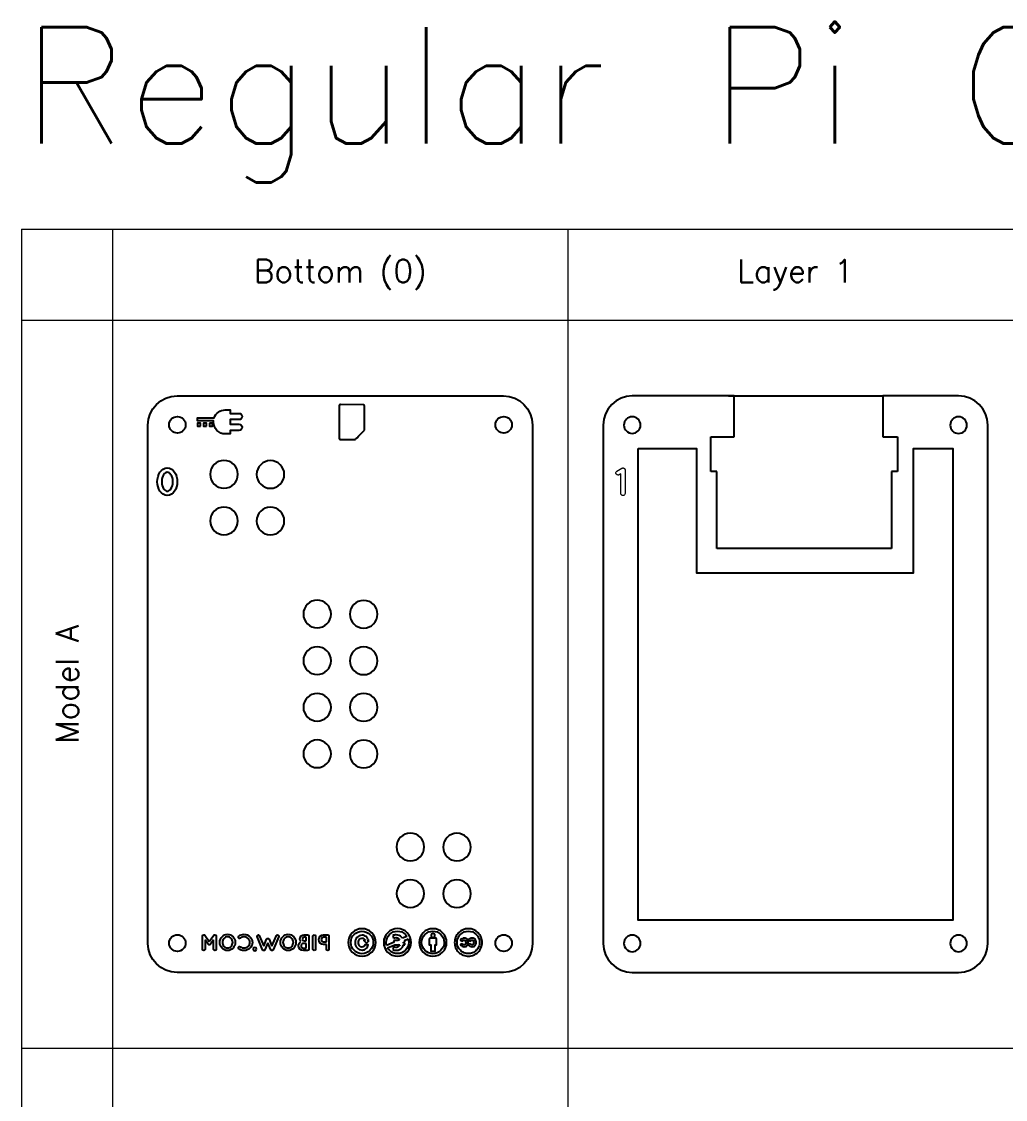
# Model space of a CAD drawing. Header units: millimetres. Extents: x -1309 to 1857, y -1546 to 39.
# Drawn here: x 0 to 168.8, y -149.4 to 35.7 of the extents above; entities that cross this region are included whole.
import ezdxf

# ---------------------------------------------------------------- set-up
doc = ezdxf.new("R2010")
doc.units = ezdxf.units.MM
doc.header["$LTSCALE"] = 0.5
doc.layers.get('0').update_dxf_attribs({"lineweight": 18})
doc.layers.add('Cutting', color=102, linetype='Continuous')
doc.layers.add('Etching', color=10, linetype='Continuous')
doc.styles.add('Annotative', font='romans.shx')
doc.styles.add('Symbol-Abbreviation', font='txt.shx', dxfattribs={"height": 100})

# ---------------------------------------------------------------- blocks, each defined once
blk = doc.blocks.new('block 23')
at = {"layer": 'Etching', "color": 1, "lineweight": 9, "true_color": 0xff0000}
blk.add_open_spline([(-156.06, 257.71), (-156.07, 257.73), (-156.07, 257.74), (-156.07, 257.76), (-156.07, 257.77), (-156.08, 257.78), (-156.08, 257.8), (-156.09, 257.8), (-156.09, 257.82), (-156.09, 257.83), (-156.09, 257.84), (-156.1, 257.85), (-156.11, 257.86), (-156.11, 257.87), (-156.11, 257.88), (-156.11, 257.88), (-156.11, 257.88), (-156.12, 257.9), (-156.12, 257.9), (-156.13, 257.9), (-156.14, 257.92), (-156.15, 257.92), (-156.15, 257.94), (-156.16, 257.94), (-156.17, 257.95), (-156.17, 257.96), (-156.18, 257.97), (-156.19, 257.98), (-156.2, 257.99), (-156.21, 257.99), (-156.22, 258), (-156.23, 258.01), (-156.24, 258.01), (-156.25, 258.02), (-156.26, 258.02), (-156.27, 258.03), (-156.29, 258.04), (-156.3, 258.05), (-156.31, 258.05), (-156.32, 258.05), (-156.33, 258.05), (-156.34, 258.06), (-156.36, 258.06), (-156.36, 258.06), (-156.38, 258.06), (-156.38, 258.07), (-156.4, 258.07), (-156.41, 258.07), (-156.43, 258.07), (-156.43, 258.07), (-156.44, 258.07), (-156.44, 258.07), (-156.45, 258.07), (-156.45, 258.07), (-156.46, 258.07), (-156.47, 258.07), (-156.49, 258.07), (-156.51, 258.06), (-156.51, 258.06), (-156.53, 258.06), (-156.53, 258.05), (-156.55, 258.05), (-156.56, 258.05), (-156.57, 258.05), (-156.59, 258.04), (-156.59, 258.03), (-156.61, 258.03), (-156.61, 258.02), (-156.63, 258.02), (-156.63, 258.01), (-156.63, 258.01), (-157.47, 257.52), (-157.47, 257.52), (-157.64, 257.42), (-157.7, 257.18), (-157.59, 257.01), (-157.52, 256.89), (-157.4, 256.82), (-157.27, 256.82), (-157.21, 256.82), (-157.14, 256.83), (-157.08, 256.87), (-157.08, 256.87), (-156.81, 257.03), (-156.81, 257.03), (-156.81, 257.03), (-156.81, 253.7), (-156.81, 253.7), (-156.81, 253.49), (-156.65, 253.33), (-156.44, 253.33), (-156.23, 253.33), (-156.06, 253.49), (-156.06, 253.7), (-156.06, 253.7), (-156.06, 257.69), (-156.06, 257.69), (-156.06, 257.7), (-156.06, 257.71), (-156.06, 257.71)], degree=3, knots=[0, 0, 0, 0, 1, 1, 1, 2, 2, 2, 3, 3, 3, 4, 4, 4, 5, 5, 5, 6, 6, 6, 7, 7, 7, 8, 8, 8, 9, 9, 9, 10, 10, 10, 11, 11, 11, 12, 12, 12, 13, 13, 13, 14, 14, 14, 15, 15, 15, 16, 16, 16, 17, 17, 17, 18, 18, 18, 19, 19, 19, 20, 20, 20, 21, 21, 21, 22, 22, 22, 23, 23, 23, 24, 24, 24, 25, 25, 25, 26, 26, 26, 27, 27, 27, 28, 28, 28, 29, 29, 29, 30, 30, 30, 31, 31, 31, 32, 32, 32, 33, 33, 33, 33], dxfattribs=at)

msp = doc.modelspace()

# ---------------------------------------------------------------- linework, layer by layer
for p, q in [((0, 0), (718.75, 0)), ((0, 0), (0, -515.62)), ((15.62, 0), (15.62, -515.62)), ((93.75, 0), (93.75, -515.62)), ((0, -15.62), (718.75, -15.62)), ((0, -140.62), (718.75, -140.62))]:
    msp.add_line(p, q)
at = {"layer": 'Cutting'}
for points in [[(121.3, -28.62), (147.81, -28.62)], [(105.81, -37.63), (115.81, -37.63), (115.81, -59), (153.06, -59), (153.06, -37.63), (159.81, -37.63), (159.81, -118.62), (105.81, -118.62), (105.81, -37.63)]]:
    msp.add_lwpolyline(points, dxfattribs=at)
for points, knots in [([(21.69, -33.62), (21.69, -30.87), (23.94, -28.62), (26.69, -28.62), (26.69, -28.62), (82.69, -28.62), (82.69, -28.62)], [0, 0, 0, 0, 1, 1, 1, 2, 2, 2, 2]), ([(25.31, -33.58), (25.31, -34.36), (25.95, -35), (26.74, -35), (27.52, -35), (28.16, -34.36), (28.16, -33.58), (28.16, -32.79), (27.52, -32.15), (26.74, -32.15), (25.95, -32.15), (25.31, -32.79), (25.31, -33.58)], [0, 0, 0, 0, 1, 1, 1, 2, 2, 2, 3, 3, 3, 4, 4, 4, 4]), ([(84.16, -33.58), (84.16, -32.79), (83.52, -32.15), (82.74, -32.15), (81.95, -32.15), (81.31, -32.79), (81.31, -33.58), (81.31, -34.36), (81.95, -35), (82.74, -35), (83.52, -35), (84.16, -34.36), (84.16, -33.58)], [0, 0, 0, 0, 1, 1, 1, 2, 2, 2, 3, 3, 3, 4, 4, 4, 4]), ([(104.81, -32.2), (105.6, -32.2), (106.23, -32.85), (106.23, -33.63), (106.23, -34.42), (105.6, -35.05), (104.81, -35.05), (104.02, -35.05), (103.38, -34.42), (103.38, -33.63), (103.38, -32.85), (104.02, -32.2), (104.81, -32.2)], [0, 0, 0, 0, 1, 1, 1, 2, 2, 2, 3, 3, 3, 4, 4, 4, 4]), ([(160.8, -32.2), (161.59, -32.2), (162.23, -32.85), (162.23, -33.63), (162.23, -34.42), (161.59, -35.06), (160.8, -35.06), (160.01, -35.06), (159.38, -34.42), (159.38, -33.63), (159.38, -32.85), (160.01, -32.2), (160.8, -32.2)], [0, 0, 0, 0, 1, 1, 1, 2, 2, 2, 3, 3, 3, 4, 4, 4, 4]), ([(37.11, -42.08), (37.11, -43.39), (36.04, -44.45), (34.73, -44.45), (33.42, -44.45), (32.36, -43.39), (32.36, -42.08), (32.36, -40.77), (33.42, -39.7), (34.73, -39.7), (36.04, -39.7), (37.11, -40.77), (37.11, -42.08)], [0, 0, 0, 0, 1, 1, 1, 2, 2, 2, 3, 3, 3, 4, 4, 4, 4]), ([(45.09, -42.1), (45.09, -43.41), (44.03, -44.48), (42.71, -44.48), (41.4, -44.48), (40.34, -43.41), (40.34, -42.1), (40.34, -40.79), (41.4, -39.73), (42.71, -39.73), (44.03, -39.73), (45.09, -40.79), (45.09, -42.1)], [0, 0, 0, 0, 1, 1, 1, 2, 2, 2, 3, 3, 3, 4, 4, 4, 4]), ([(37.11, -50.08), (37.11, -51.39), (36.04, -52.45), (34.73, -52.45), (33.42, -52.45), (32.36, -51.39), (32.36, -50.08), (32.36, -48.77), (33.42, -47.7), (34.73, -47.7), (36.04, -47.7), (37.11, -48.77), (37.11, -50.08)], [0, 0, 0, 0, 1, 1, 1, 2, 2, 2, 3, 3, 3, 4, 4, 4, 4]), ([(45.09, -50.1), (45.09, -51.41), (44.03, -52.48), (42.71, -52.48), (41.4, -52.48), (40.34, -51.41), (40.34, -50.1), (40.34, -48.79), (41.4, -47.73), (42.71, -47.73), (44.03, -47.73), (45.09, -48.79), (45.09, -50.1)], [0, 0, 0, 0, 1, 1, 1, 2, 2, 2, 3, 3, 3, 4, 4, 4, 4]), ([(53.11, -66.08), (53.11, -67.39), (52.04, -68.45), (50.73, -68.45), (49.42, -68.45), (48.36, -67.39), (48.36, -66.08), (48.36, -64.76), (49.42, -63.7), (50.73, -63.7), (52.04, -63.7), (53.11, -64.76), (53.11, -66.08)], [0, 0, 0, 0, 1, 1, 1, 2, 2, 2, 3, 3, 3, 4, 4, 4, 4]), ([(61.09, -66.1), (61.09, -67.41), (60.03, -68.48), (58.71, -68.48), (57.4, -68.48), (56.34, -67.41), (56.34, -66.1), (56.34, -64.79), (57.4, -63.73), (58.71, -63.73), (60.03, -63.73), (61.09, -64.79), (61.09, -66.1)], [0, 0, 0, 0, 1, 1, 1, 2, 2, 2, 3, 3, 3, 4, 4, 4, 4]), ([(53.11, -74.08), (53.11, -75.39), (52.04, -76.45), (50.73, -76.45), (49.42, -76.45), (48.36, -75.39), (48.36, -74.08), (48.36, -72.76), (49.42, -71.7), (50.73, -71.7), (52.04, -71.7), (53.11, -72.76), (53.11, -74.08)], [0, 0, 0, 0, 1, 1, 1, 2, 2, 2, 3, 3, 3, 4, 4, 4, 4]), ([(61.09, -74.1), (61.09, -75.41), (60.03, -76.48), (58.71, -76.48), (57.4, -76.48), (56.34, -75.41), (56.34, -74.1), (56.34, -72.79), (57.4, -71.72), (58.71, -71.72), (60.03, -71.72), (61.09, -72.79), (61.09, -74.1)], [0, 0, 0, 0, 1, 1, 1, 2, 2, 2, 3, 3, 3, 4, 4, 4, 4]), ([(53.11, -82.07), (53.11, -83.39), (52.04, -84.45), (50.73, -84.45), (49.42, -84.45), (48.36, -83.39), (48.36, -82.07), (48.36, -80.76), (49.42, -79.7), (50.73, -79.7), (52.04, -79.7), (53.11, -80.76), (53.11, -82.07)], [0, 0, 0, 0, 1, 1, 1, 2, 2, 2, 3, 3, 3, 4, 4, 4, 4]), ([(61.09, -82.1), (61.09, -83.41), (60.03, -84.47), (58.71, -84.47), (57.4, -84.47), (56.34, -83.41), (56.34, -82.1), (56.34, -80.79), (57.4, -79.72), (58.71, -79.72), (60.03, -79.72), (61.09, -80.79), (61.09, -82.1)], [0, 0, 0, 0, 1, 1, 1, 2, 2, 2, 3, 3, 3, 4, 4, 4, 4]), ([(53.11, -90.07), (53.11, -91.39), (52.04, -92.45), (50.73, -92.45), (49.42, -92.45), (48.36, -91.39), (48.36, -90.07), (48.36, -88.76), (49.42, -87.7), (50.73, -87.7), (52.04, -87.7), (53.11, -88.76), (53.11, -90.07)], [0, 0, 0, 0, 1, 1, 1, 2, 2, 2, 3, 3, 3, 4, 4, 4, 4]), ([(61.09, -90.1), (61.09, -91.41), (60.03, -92.47), (58.71, -92.47), (57.4, -92.47), (56.34, -91.41), (56.34, -90.1), (56.34, -88.79), (57.4, -87.72), (58.71, -87.72), (60.03, -87.72), (61.09, -88.79), (61.09, -90.1)], [0, 0, 0, 0, 1, 1, 1, 2, 2, 2, 3, 3, 3, 4, 4, 4, 4]), ([(69.11, -106.07), (69.11, -107.38), (68.04, -108.45), (66.73, -108.45), (65.42, -108.45), (64.35, -107.38), (64.35, -106.07), (64.35, -104.76), (65.42, -103.7), (66.73, -103.7), (68.04, -103.7), (69.11, -104.76), (69.11, -106.07)], [0, 0, 0, 0, 1, 1, 1, 2, 2, 2, 3, 3, 3, 4, 4, 4, 4]), ([(77.09, -106.1), (77.09, -107.41), (76.02, -108.47), (74.71, -108.47), (73.4, -108.47), (72.34, -107.41), (72.34, -106.1), (72.34, -104.79), (73.4, -103.72), (74.71, -103.72), (76.02, -103.72), (77.09, -104.79), (77.09, -106.1)], [0, 0, 0, 0, 1, 1, 1, 2, 2, 2, 3, 3, 3, 4, 4, 4, 4]), ([(69.11, -114.08), (69.11, -115.39), (68.04, -116.45), (66.73, -116.45), (65.42, -116.45), (64.36, -115.39), (64.36, -114.08), (64.36, -112.76), (65.42, -111.7), (66.73, -111.7), (68.04, -111.7), (69.11, -112.76), (69.11, -114.08)], [0, 0, 0, 0, 1, 1, 1, 2, 2, 2, 3, 3, 3, 4, 4, 4, 4]), ([(77.09, -114.1), (77.09, -115.41), (76.02, -116.47), (74.71, -116.47), (73.4, -116.47), (72.34, -115.41), (72.34, -114.1), (72.34, -112.78), (73.4, -111.72), (74.71, -111.72), (76.02, -111.72), (77.09, -112.78), (77.09, -114.1)], [0, 0, 0, 0, 1, 1, 1, 2, 2, 2, 3, 3, 3, 4, 4, 4, 4]), ([(25.31, -122.58), (25.31, -123.36), (25.95, -124), (26.74, -124), (27.52, -124), (28.16, -123.36), (28.16, -122.58), (28.16, -121.79), (27.52, -121.15), (26.74, -121.15), (25.95, -121.15), (25.31, -121.79), (25.31, -122.58)], [0, 0, 0, 0, 1, 1, 1, 2, 2, 2, 3, 3, 3, 4, 4, 4, 4]), ([(81.31, -122.58), (81.31, -123.36), (81.95, -124), (82.74, -124), (83.52, -124), (84.16, -123.36), (84.16, -122.58), (84.16, -121.79), (83.52, -121.15), (82.74, -121.15), (81.95, -121.15), (81.31, -121.79), (81.31, -122.58)], [0, 0, 0, 0, 1, 1, 1, 2, 2, 2, 3, 3, 3, 4, 4, 4, 4]), ([(104.81, -121.21), (105.6, -121.21), (106.23, -121.84), (106.23, -122.63), (106.23, -123.41), (105.6, -124.05), (104.81, -124.05), (104.02, -124.05), (103.38, -123.41), (103.38, -122.63), (103.38, -121.84), (104.02, -121.21), (104.81, -121.21)], [0, 0, 0, 0, 1, 1, 1, 2, 2, 2, 3, 3, 3, 4, 4, 4, 4]), ([(160.8, -121.21), (161.59, -121.21), (162.23, -121.84), (162.23, -122.63), (162.23, -123.41), (161.59, -124.05), (160.8, -124.05), (160.01, -124.05), (159.38, -123.41), (159.38, -122.63), (159.38, -121.84), (160.01, -121.21), (160.8, -121.21)], [0, 0, 0, 0, 1, 1, 1, 2, 2, 2, 3, 3, 3, 4, 4, 4, 4])]:
    msp.add_open_spline(points, degree=3, knots=knots, dxfattribs=at)
for points in [[(82.69, -28.62), (85.44, -28.62), (87.69, -30.88), (87.69, -33.62)], [(104.81, -28.62), (102.06, -28.62), (99.82, -30.88), (99.82, -33.62)], [(122.3, -28.62), (122.3, -28.62), (104.81, -28.62), (104.81, -28.62)], [(122.3, -35.64), (122.3, -35.64), (122.3, -28.62), (122.3, -28.62)], [(160.81, -28.62), (160.81, -28.62), (147.81, -28.62), (147.81, -28.62)], [(147.81, -28.62), (147.81, -28.62), (147.81, -35.64), (147.81, -35.64)], [(165.81, -33.62), (165.81, -30.88), (163.56, -28.62), (160.81, -28.62)], [(21.69, -122.63), (21.69, -122.63), (21.69, -33.62), (21.69, -33.62)], [(87.69, -33.62), (87.69, -33.62), (87.69, -122.63), (87.69, -122.63)], [(99.82, -33.62), (99.82, -33.62), (99.82, -122.63), (99.82, -122.63)], [(165.81, -122.63), (165.81, -122.63), (165.81, -33.62), (165.81, -33.62)], [(118.31, -41.62), (118.31, -41.62), (118.31, -35.64), (118.31, -35.64)], [(118.31, -35.64), (118.31, -35.64), (122.3, -35.64), (122.3, -35.64)], [(147.81, -35.64), (147.81, -35.64), (150.31, -35.64), (150.31, -35.64)], [(150.31, -35.64), (150.31, -35.64), (150.31, -41.62), (150.31, -41.62)], [(119.31, -41.62), (119.31, -41.62), (118.31, -41.62), (118.31, -41.62)], [(119.31, -54.83), (119.31, -54.83), (119.31, -41.62), (119.31, -41.62)], [(150.31, -41.62), (150.31, -41.62), (149.31, -41.62), (149.31, -41.62)], [(149.31, -41.62), (149.31, -41.62), (149.31, -54.83), (149.31, -54.83)], [(149.31, -54.83), (149.31, -54.83), (119.31, -54.83), (119.31, -54.83)], [(26.69, -127.63), (23.94, -127.63), (21.69, -125.38), (21.69, -122.63)], [(87.69, -122.63), (87.69, -125.38), (85.44, -127.63), (82.69, -127.63)], [(99.82, -122.63), (99.82, -125.38), (102.06, -127.63), (104.81, -127.63)], [(160.81, -127.63), (163.56, -127.63), (165.81, -125.38), (165.81, -122.63)], [(82.69, -127.63), (82.69, -127.63), (26.69, -127.63), (26.69, -127.63)], [(104.81, -127.63), (104.81, -127.63), (160.81, -127.63), (160.81, -127.63)]]:
    msp.add_open_spline(points, degree=3, dxfattribs=at)
at = {"layer": 'Etching'}
for p, q in [((64.66, -122.58), (64.67, -122.57)), ((64.67, -122.58), (64.66, -122.58)), ((64.67, -122.57), (64.67, -122.58))]:
    msp.add_line(p, q, dxfattribs=at)
for points in [[(30.69, -33.79), (30.69, -33.29), (30.18, -33.29), (30.18, -33.79), (30.69, -33.79)], [(31.72, -33.79), (31.72, -33.29), (31.21, -33.29), (31.21, -33.79), (31.72, -33.79)], [(32.24, -33.28), (32.24, -33.79), (32.75, -33.79), (32.75, -33.28), (32.24, -33.28)]]:
    msp.add_lwpolyline(points, dxfattribs=at)
for points, knots in [([(37.31, -33.47), (37.31, -33.47), (35.77, -33.47), (35.77, -33.47), (35.77, -33.47), (35.77, -32.68), (35.77, -32.68), (35.77, -32.68), (37.31, -32.68), (37.31, -32.68), (37.6, -32.68), (37.83, -32.44), (37.83, -32.15), (37.83, -31.86), (37.6, -31.62), (37.31, -31.62), (37.31, -31.62), (35.77, -31.62), (35.77, -31.62), (35.77, -31.62), (35.77, -31.01), (35.77, -31.01), (35.77, -31.01), (34.96, -31.01), (34.96, -31.01), (34.96, -31.01), (34.96, -31.01), (34.96, -31.01), (34.96, -31.01), (34.95, -31.01), (34.95, -31.01), (34.09, -31.01), (33.35, -31.57), (33.06, -32.36), (33.06, -32.36), (30.18, -32.36), (30.18, -32.36), (30.18, -32.36), (30.18, -32.87), (30.18, -32.87), (30.18, -32.87), (32.95, -32.87), (32.95, -32.87), (32.94, -32.94), (32.94, -33.01), (32.94, -33.08), (32.94, -34.22), (33.84, -35.15), (34.95, -35.15), (34.95, -35.15), (34.96, -35.15), (34.96, -35.15), (34.96, -35.15), (34.96, -35.15), (34.96, -35.15), (34.96, -35.15), (35.77, -35.15), (35.77, -35.15), (35.77, -35.15), (35.77, -34.53), (35.77, -34.53), (35.77, -34.53), (37.31, -34.53), (37.31, -34.53), (37.6, -34.53), (37.83, -34.29), (37.83, -34), (37.83, -33.71), (37.6, -33.47), (37.31, -33.47)], [0, 0, 0, 0, 1, 1, 1, 2, 2, 2, 3, 3, 3, 4, 4, 4, 5, 5, 5, 6, 6, 6, 7, 7, 7, 8, 8, 8, 9, 9, 9, 10, 10, 10, 11, 11, 11, 12, 12, 12, 13, 13, 13, 14, 14, 14, 15, 15, 15, 16, 16, 16, 17, 17, 17, 18, 18, 18, 19, 19, 19, 20, 20, 20, 21, 21, 21, 22, 22, 22, 23, 23, 23, 23]), ([(54.71, -36.1), (54.71, -36.1), (57.18, -36.11), (57.23, -36.11), (57.25, -36.11), (57.26, -36.1), (57.28, -36.09)], [3, 3, 3, 3, 4, 4, 4, 5, 5, 5, 5]), ([(23.75, -44.97), (23.75, -44.97), (23.75, -44.97), (23.75, -44.97), (24.04, -45.39), (24.48, -45.72), (25.01, -45.72), (25.01, -45.72), (25.01, -45.72), (25.01, -45.72), (25.54, -45.72), (25.98, -45.39), (26.27, -44.97), (26.27, -44.97), (26.27, -44.97), (26.27, -44.97), (26.56, -44.53), (26.72, -43.96), (26.72, -43.35), (26.72, -43.35), (26.72, -43.35), (26.72, -43.35), (26.72, -42.72), (26.56, -42.16), (26.27, -41.73), (26.27, -41.73), (26.27, -41.73), (26.27, -41.73), (25.98, -41.3), (25.54, -40.98), (25.01, -40.98), (25.01, -40.98), (25.01, -40.98), (25.01, -40.98), (24.48, -40.98), (24.04, -41.3), (23.75, -41.73), (23.75, -41.73), (23.75, -41.73), (23.75, -41.73), (23.46, -42.16), (23.3, -42.72), (23.29, -43.35), (23.29, -43.35), (23.29, -43.35), (23.29, -43.35), (23.3, -43.96), (23.46, -44.53), (23.75, -44.97)], [0, 0, 0, 0, 1, 1, 1, 2, 2, 2, 3, 3, 3, 4, 4, 4, 5, 5, 5, 6, 6, 6, 7, 7, 7, 8, 8, 8, 9, 9, 9, 10, 10, 10, 11, 11, 11, 12, 12, 12, 13, 13, 13, 14, 14, 14, 15, 15, 15, 16, 16, 16, 16]), ([(25.64, -44.55), (25.64, -44.55), (25.64, -44.55), (25.64, -44.55), (25.45, -44.84), (25.22, -44.97), (25.01, -44.97), (25.01, -44.97), (25.01, -44.97), (25.01, -44.97), (24.8, -44.97), (24.57, -44.84), (24.37, -44.55), (24.37, -44.55), (24.37, -44.55), (24.37, -44.55), (24.18, -44.26), (24.05, -43.83), (24.05, -43.35), (24.05, -43.35), (24.05, -43.35), (24.05, -43.35), (24.05, -42.86), (24.18, -42.43), (24.37, -42.14), (24.37, -42.14), (24.37, -42.14), (24.37, -42.14), (24.57, -41.86), (24.8, -41.72), (25.01, -41.73), (25.01, -41.73), (25.01, -41.73), (25.01, -41.73), (25.22, -41.72), (25.45, -41.86), (25.64, -42.14), (25.64, -42.14), (25.64, -42.14), (25.64, -42.14), (25.83, -42.43), (25.97, -42.86), (25.97, -43.35), (25.97, -43.35), (25.97, -43.35), (25.97, -43.35), (25.97, -43.83), (25.83, -44.26), (25.64, -44.55)], [0, 0, 0, 0, 1, 1, 1, 2, 2, 2, 3, 3, 3, 4, 4, 4, 5, 5, 5, 6, 6, 6, 7, 7, 7, 8, 8, 8, 9, 9, 9, 10, 10, 10, 11, 11, 11, 12, 12, 12, 13, 13, 13, 14, 14, 14, 15, 15, 15, 16, 16, 16, 16]), ([(60.09, -120.8), (60.55, -121.27), (60.79, -121.83), (60.79, -122.47), (60.79, -123.12), (60.55, -123.67), (60.09, -124.13), (59.62, -124.6), (59.07, -124.83), (58.43, -124.83), (57.78, -124.83), (57.22, -124.6), (56.74, -124.13), (56.29, -123.68), (56.07, -123.13), (56.07, -122.47), (56.07, -121.81), (56.3, -121.25), (56.76, -120.8), (57.21, -120.34), (57.77, -120.11), (58.43, -120.11), (59.08, -120.11), (59.63, -120.34), (60.09, -120.8)], [0, 0, 0, 0, 1, 1, 1, 2, 2, 2, 3, 3, 3, 4, 4, 4, 5, 5, 5, 6, 6, 6, 7, 7, 7, 8, 8, 8, 8]), ([(66.17, -120.79), (65.72, -120.33), (65.17, -120.1), (64.51, -120.1), (63.85, -120.1), (63.29, -120.33), (62.84, -120.79)], [5, 5, 5, 5, 6, 6, 6, 7, 7, 7, 7]), ([(72.26, -120.79), (72.72, -121.26), (72.95, -121.82), (72.95, -122.47), (72.95, -123.11), (72.72, -123.67), (72.26, -124.13), (71.79, -124.59), (71.24, -124.82), (70.6, -124.82), (69.95, -124.82), (69.39, -124.59), (68.91, -124.12), (68.46, -123.68), (68.24, -123.13), (68.24, -122.47), (68.24, -121.81), (68.46, -121.25), (68.92, -120.79), (69.38, -120.34), (69.94, -120.11), (70.6, -120.11), (71.25, -120.11), (71.8, -120.34), (72.26, -120.79)], [0, 0, 0, 0, 1, 1, 1, 2, 2, 2, 3, 3, 3, 4, 4, 4, 5, 5, 5, 6, 6, 6, 7, 7, 7, 8, 8, 8, 8]), ([(78.34, -120.79), (78.56, -121.02), (78.74, -121.28), (78.86, -121.57), (78.98, -121.86), (79.04, -122.16), (79.04, -122.47), (79.04, -122.78), (78.98, -123.08), (78.86, -123.36), (78.74, -123.65), (78.57, -123.9), (78.34, -124.13), (78.12, -124.35), (77.86, -124.53), (77.58, -124.65), (77.29, -124.76), (76.99, -124.82), (76.68, -124.82), (76.37, -124.82), (76.07, -124.76), (75.78, -124.64), (75.48, -124.52), (75.22, -124.35), (74.99, -124.12), (74.77, -123.91), (74.6, -123.66), (74.49, -123.37), (74.38, -123.09), (74.32, -122.79), (74.32, -122.47), (74.32, -122.15), (74.38, -121.84), (74.49, -121.56), (74.61, -121.27), (74.78, -121.02), (75, -120.8), (75.46, -120.34), (76.02, -120.11), (76.68, -120.11), (77.34, -120.11), (77.89, -120.34), (78.34, -120.79)], [0, 0, 0, 0, 1, 1, 1, 2, 2, 2, 3, 3, 3, 4, 4, 4, 5, 5, 5, 6, 6, 6, 7, 7, 7, 8, 8, 8, 9, 9, 9, 10, 10, 10, 11, 11, 11, 12, 12, 12, 13, 13, 13, 14, 14, 14, 14]), ([(33, -121.23), (33.04, -121.17), (33.11, -121.14), (33.17, -121.14), (33.18, -121.14), (33.18, -121.14), (33.18, -121.14), (33.3, -121.14), (33.4, -121.24), (33.4, -121.35)], [6, 6, 6, 6, 7, 7, 7, 8, 8, 8, 9, 9, 9, 9]), ([(34.41, -123.45), (34.16, -123.2), (34.01, -122.85), (34.01, -122.47), (34.01, -122.08), (34.16, -121.74), (34.41, -121.48)], [6, 6, 6, 6, 7, 7, 7, 8, 8, 8, 8]), ([(34.72, -121.78), (34.56, -121.95), (34.46, -122.2), (34.46, -122.47), (34.46, -122.73), (34.56, -122.98), (34.72, -123.14)], [6, 6, 6, 6, 7, 7, 7, 8, 8, 8, 8]), ([(35.97, -121.78), (35.81, -121.61), (35.59, -121.51), (35.34, -121.51), (35.1, -121.51), (34.89, -121.61), (34.72, -121.78)], [4, 4, 4, 4, 5, 5, 5, 6, 6, 6, 6]), ([(35.97, -123.14), (36.13, -122.98), (36.23, -122.73), (36.23, -122.47), (36.23, -122.2), (36.13, -121.95), (35.97, -121.78)], [2, 2, 2, 2, 3, 3, 3, 4, 4, 4, 4]), ([(36.29, -121.48), (36.53, -121.74), (36.68, -122.08), (36.68, -122.47), (36.68, -122.85), (36.53, -123.2), (36.29, -123.45)], [1, 1, 1, 1, 2, 2, 2, 3, 3, 3, 3]), ([(38.88, -121.79), (38.7, -121.62), (38.45, -121.51), (38.18, -121.51), (37.94, -121.51), (37.72, -121.58), (37.55, -121.72)], [7, 7, 7, 7, 8, 8, 8, 9, 9, 9, 9]), ([(38.88, -123.14), (39.06, -122.97), (39.17, -122.73), (39.17, -122.47), (39.17, -122.2), (39.06, -121.97), (38.88, -121.79)], [5, 5, 5, 5, 6, 6, 6, 7, 7, 7, 7]), ([(42.06, -121.91), (42.1, -121.82), (42.18, -121.78), (42.27, -121.78), (42.35, -121.78), (42.43, -121.82), (42.47, -121.91)], [3, 3, 3, 3, 4, 4, 4, 5, 5, 5, 5]), ([(44.81, -123.45), (44.57, -123.2), (44.42, -122.85), (44.42, -122.47), (44.42, -122.08), (44.57, -121.74), (44.81, -121.48)], [6, 6, 6, 6, 7, 7, 7, 8, 8, 8, 8]), ([(45.13, -121.78), (44.97, -121.95), (44.86, -122.2), (44.86, -122.47), (44.86, -122.73), (44.97, -122.98), (45.13, -123.14)], [6, 6, 6, 6, 7, 7, 7, 8, 8, 8, 8]), ([(46.37, -121.78), (46.21, -121.61), (45.99, -121.51), (45.74, -121.51), (45.51, -121.51), (45.29, -121.61), (45.13, -121.78)], [4, 4, 4, 4, 5, 5, 5, 6, 6, 6, 6]), ([(46.37, -123.14), (46.54, -122.98), (46.64, -122.73), (46.64, -122.47), (46.64, -122.2), (46.54, -121.95), (46.37, -121.78)], [2, 2, 2, 2, 3, 3, 3, 4, 4, 4, 4]), ([(46.7, -121.48), (46.94, -121.74), (47.08, -122.08), (47.08, -122.47), (47.08, -122.85), (46.94, -123.2), (46.7, -123.45)], [1, 1, 1, 1, 2, 2, 2, 3, 3, 3, 3]), ([(47.92, -122.33), (47.82, -122.2), (47.77, -122.05), (47.77, -121.88), (47.77, -121.47), (48.1, -121.14), (48.51, -121.14)], [5, 5, 5, 5, 6, 6, 6, 7, 7, 7, 7]), ([(48.51, -121.57), (48.34, -121.57), (48.2, -121.71), (48.2, -121.88), (48.2, -122.05), (48.34, -122.2), (48.51, -122.2)], [1, 1, 1, 1, 2, 2, 2, 3, 3, 3, 3]), ([(49.05, -121.14), (49.06, -121.14), (49.06, -121.14), (49.06, -121.14), (49.18, -121.14), (49.28, -121.23), (49.28, -121.35)], [9, 9, 9, 9, 10, 10, 10, 11, 11, 11, 11]), ([(57.06, -121.11), (56.68, -121.48), (56.5, -121.93), (56.5, -122.47), (56.5, -123.01), (56.68, -123.46), (57.05, -123.82), (57.44, -124.21), (57.9, -124.4), (58.42, -124.4), (58.95, -124.4), (59.41, -124.21), (59.79, -123.83), (60.17, -123.45), (60.36, -123), (60.36, -122.47), (60.36, -121.95), (60.17, -121.5), (59.78, -121.11), (59.41, -120.73), (58.96, -120.54), (58.42, -120.54), (57.89, -120.54), (57.43, -120.73), (57.06, -121.11)], [0, 0, 0, 0, 1, 1, 1, 2, 2, 2, 3, 3, 3, 4, 4, 4, 5, 5, 5, 6, 6, 6, 7, 7, 7, 8, 8, 8, 8]), ([(59.66, -122.14), (59.66, -122.14), (59.19, -122.61), (59.19, -122.61), (59.19, -122.61), (58.73, -122.14), (58.73, -122.14), (58.73, -122.14), (58.9, -122.14), (58.9, -122.14), (58.86, -121.86), (58.68, -121.72), (58.37, -121.72), (58.2, -121.72), (58.06, -121.79), (57.97, -121.92), (57.88, -122.05), (57.83, -122.24), (57.83, -122.49), (57.83, -122.73), (57.88, -122.92), (57.98, -123.06), (58.08, -123.2), (58.22, -123.27), (58.38, -123.27), (58.71, -123.27), (58.89, -123.13), (58.9, -122.85), (58.9, -122.85), (59.49, -122.85), (59.49, -122.85), (59.45, -123.14), (59.34, -123.37), (59.14, -123.53), (58.95, -123.69), (58.72, -123.77), (58.45, -123.77), (58.09, -123.77), (57.8, -123.65), (57.57, -123.41), (57.34, -123.17), (57.23, -122.87), (57.23, -122.5), (57.23, -122.13), (57.34, -121.83), (57.56, -121.59), (57.78, -121.35), (58.07, -121.23), (58.44, -121.23), (58.71, -121.23), (58.94, -121.31), (59.13, -121.47), (59.32, -121.62), (59.43, -121.85), (59.48, -122.14), (59.48, -122.14), (59.66, -122.14), (59.66, -122.14)], [0, 0, 0, 0, 1, 1, 1, 2, 2, 2, 3, 3, 3, 4, 4, 4, 5, 5, 5, 6, 6, 6, 7, 7, 7, 8, 8, 8, 9, 9, 9, 10, 10, 10, 11, 11, 11, 12, 12, 12, 13, 13, 13, 14, 14, 14, 15, 15, 15, 16, 16, 16, 17, 17, 17, 18, 18, 18, 19, 19, 19, 19]), ([(62.64, -122.97), (62.6, -122.81), (62.58, -122.64), (62.58, -122.46), (62.58, -121.92), (62.76, -121.47), (63.14, -121.09)], [0, 0, 0, 0, 1, 1, 1, 2, 2, 2, 2]), ([(63.14, -121.09), (63.52, -120.72), (63.97, -120.53), (64.51, -120.53), (65.04, -120.53), (65.5, -120.72), (65.87, -121.09)], [2, 2, 2, 2, 3, 3, 3, 4, 4, 4, 4]), ([(65.22, -121.57), (65, -121.32), (64.68, -121.17), (64.31, -121.17), (64.07, -121.17), (63.86, -121.22), (63.72, -121.29)], [7, 7, 7, 7, 8, 8, 8, 9, 9, 9, 9]), ([(63.83, -121.74), (63.93, -121.69), (64.09, -121.64), (64.27, -121.64), (64.46, -121.64), (64.63, -121.7), (64.75, -121.85)], [10, 10, 10, 10, 11, 11, 11, 12, 12, 12, 12]), ([(66.34, -121.83), (66.41, -122.03), (66.45, -122.24), (66.45, -122.46), (66.45, -122.99), (66.26, -123.44), (65.87, -123.82)], [18, 18, 18, 18, 19, 19, 19, 20, 20, 20, 20]), ([(66.17, -124.13), (66.64, -123.66), (66.87, -123.11), (66.87, -122.46), (66.87, -121.82), (66.64, -121.26), (66.17, -120.79)], [3, 3, 3, 3, 4, 4, 4, 5, 5, 5, 5]), ([(69.23, -121.1), (68.85, -121.47), (68.66, -121.93), (68.66, -122.47), (68.66, -123.01), (68.85, -123.46), (69.22, -123.82), (69.61, -124.2), (70.06, -124.4), (70.59, -124.4), (71.12, -124.4), (71.57, -124.2), (71.95, -123.82), (72.34, -123.44), (72.53, -122.99), (72.53, -122.47), (72.53, -121.95), (72.33, -121.49), (71.95, -121.1), (71.58, -120.72), (71.13, -120.53), (70.59, -120.53), (70.06, -120.53), (69.6, -120.72), (69.23, -121.1)], [0, 0, 0, 0, 1, 1, 1, 2, 2, 2, 3, 3, 3, 4, 4, 4, 5, 5, 5, 6, 6, 6, 7, 7, 7, 8, 8, 8, 8]), ([(70, -121.77), (70.04, -121.74), (70.07, -121.73), (70.11, -121.73), (70.11, -121.73), (71.08, -121.73), (71.08, -121.73), (71.12, -121.73), (71.16, -121.74), (71.19, -121.77), (71.22, -121.8), (71.23, -121.84), (71.23, -121.88), (71.23, -121.88), (71.23, -122.85), (71.23, -122.85), (71.23, -122.85), (70.96, -122.85), (70.96, -122.85), (70.96, -122.85), (70.96, -123.99), (70.96, -123.99), (70.96, -123.99), (70.23, -123.99), (70.23, -123.99), (70.23, -123.99), (70.23, -122.85), (70.23, -122.85), (70.23, -122.85), (69.96, -122.85), (69.96, -122.85), (69.96, -122.85), (69.96, -121.88), (69.96, -121.88), (69.96, -121.84), (69.97, -121.8), (70, -121.77)], [0, 0, 0, 0, 1, 1, 1, 2, 2, 2, 3, 3, 3, 4, 4, 4, 5, 5, 5, 6, 6, 6, 7, 7, 7, 8, 8, 8, 9, 9, 9, 10, 10, 10, 11, 11, 11, 12, 12, 12, 12]), ([(70.59, -121.6), (70.37, -121.6), (70.27, -121.49), (70.27, -121.27), (70.27, -121.05), (70.37, -120.94), (70.59, -120.94), (70.81, -120.94), (70.92, -121.05), (70.92, -121.27), (70.92, -121.49), (70.81, -121.6), (70.59, -121.6)], [0, 0, 0, 0, 1, 1, 1, 2, 2, 2, 3, 3, 3, 4, 4, 4, 4]), ([(75.3, -121.1), (75.12, -121.28), (74.98, -121.49), (74.89, -121.72), (74.79, -121.96), (74.74, -122.21), (74.74, -122.47), (74.74, -123.01), (74.93, -123.46), (75.3, -123.82), (75.49, -124), (75.7, -124.15), (75.94, -124.24), (76.18, -124.34), (76.42, -124.39), (76.67, -124.39), (76.93, -124.39), (77.17, -124.34), (77.41, -124.25), (77.64, -124.15), (77.85, -124.01), (78.03, -123.82), (78.22, -123.64), (78.36, -123.43), (78.46, -123.2), (78.56, -122.96), (78.61, -122.72), (78.61, -122.47), (78.61, -122.21), (78.56, -121.97), (78.46, -121.73), (78.36, -121.5), (78.22, -121.29), (78.03, -121.1), (77.67, -120.72), (77.21, -120.53), (76.67, -120.53), (76.14, -120.53), (75.68, -120.72), (75.3, -121.1)], [0, 0, 0, 0, 1, 1, 1, 2, 2, 2, 3, 3, 3, 4, 4, 4, 5, 5, 5, 6, 6, 6, 7, 7, 7, 8, 8, 8, 9, 9, 9, 10, 10, 10, 11, 11, 11, 12, 12, 12, 13, 13, 13, 13]), ([(75.96, -121.73), (76.16, -121.73), (76.33, -121.8), (76.46, -121.93), (76.59, -122.06), (76.66, -122.24), (76.66, -122.47), (76.66, -122.7), (76.59, -122.88), (76.46, -123.01), (76.34, -123.13), (76.17, -123.2), (75.95, -123.2), (75.82, -123.2), (75.7, -123.17), (75.59, -123.1), (75.48, -123.03), (75.4, -122.94), (75.33, -122.83), (75.33, -122.83), (75.63, -122.68), (75.63, -122.68), (75.68, -122.82), (75.78, -122.88), (75.92, -122.88), (76.02, -122.88), (76.1, -122.85), (76.15, -122.77), (76.21, -122.69), (76.23, -122.59), (76.23, -122.47), (76.23, -122.19), (76.13, -122.05), (75.92, -122.05), (75.87, -122.05), (75.83, -122.06), (75.78, -122.09), (75.73, -122.12), (75.69, -122.17), (75.65, -122.24), (75.65, -122.24), (75.34, -122.07), (75.34, -122.07), (75.47, -121.85), (75.67, -121.73), (75.96, -121.73)], [0, 0, 0, 0, 1, 1, 1, 2, 2, 2, 3, 3, 3, 4, 4, 4, 5, 5, 5, 6, 6, 6, 7, 7, 7, 8, 8, 8, 9, 9, 9, 10, 10, 10, 11, 11, 11, 12, 12, 12, 13, 13, 13, 14, 14, 14, 15, 15, 15, 15]), ([(77.33, -121.73), (77.53, -121.73), (77.69, -121.8), (77.82, -121.93), (77.96, -122.06), (78.02, -122.24), (78.02, -122.47), (78.02, -122.7), (77.96, -122.88), (77.83, -123.01), (77.7, -123.13), (77.53, -123.2), (77.32, -123.2), (77.19, -123.2), (77.06, -123.17), (76.95, -123.1), (76.85, -123.03), (76.76, -122.94), (76.7, -122.83), (76.7, -122.83), (76.99, -122.68), (76.99, -122.68), (77.04, -122.82), (77.14, -122.88), (77.28, -122.88), (77.38, -122.88), (77.46, -122.85), (77.51, -122.77), (77.57, -122.69), (77.59, -122.59), (77.59, -122.47), (77.59, -122.19), (77.49, -122.05), (77.28, -122.05), (77.24, -122.05), (77.19, -122.06), (77.14, -122.09), (77.09, -122.12), (77.05, -122.17), (77.02, -122.24), (77.02, -122.24), (76.7, -122.07), (76.7, -122.07), (76.83, -121.85), (77.04, -121.73), (77.33, -121.73)], [0, 0, 0, 0, 1, 1, 1, 2, 2, 2, 3, 3, 3, 4, 4, 4, 5, 5, 5, 6, 6, 6, 7, 7, 7, 8, 8, 8, 9, 9, 9, 10, 10, 10, 11, 11, 11, 12, 12, 12, 13, 13, 13, 14, 14, 14, 15, 15, 15, 15]), ([(31.48, -123.65), (31.48, -123.77), (31.39, -123.87), (31.27, -123.87), (31.15, -123.87), (31.05, -123.77), (31.05, -123.65)], [20, 20, 20, 20, 21, 21, 21, 22, 22, 22, 22]), ([(33.4, -123.65), (33.4, -123.77), (33.3, -123.87), (33.18, -123.87), (33.06, -123.87), (32.96, -123.77), (32.96, -123.65)], [10, 10, 10, 10, 11, 11, 11, 12, 12, 12, 12]), ([(34.72, -123.14), (34.89, -123.32), (35.1, -123.42), (35.34, -123.42), (35.59, -123.42), (35.81, -123.32), (35.97, -123.14)], [0, 0, 0, 0, 1, 1, 1, 2, 2, 2, 2]), ([(37.55, -123.21), (37.73, -123.35), (37.94, -123.42), (38.18, -123.42), (38.45, -123.42), (38.7, -123.32), (38.88, -123.14)], [3, 3, 3, 3, 4, 4, 4, 5, 5, 5, 5]), ([(40.32, -123.61), (40.32, -123.77), (40.19, -123.9), (40.03, -123.9), (39.87, -123.9), (39.74, -123.77), (39.74, -123.61), (39.74, -123.45), (39.87, -123.32), (40.03, -123.32), (40.19, -123.32), (40.32, -123.45), (40.32, -123.61)], [0, 0, 0, 0, 1, 1, 1, 2, 2, 2, 3, 3, 3, 4, 4, 4, 4]), ([(41.59, -123.87), (41.58, -123.87), (41.57, -123.87), (41.56, -123.87), (41.54, -123.87), (41.53, -123.87), (41.52, -123.87)], [50, 50, 50, 50, 51, 51, 51, 52, 52, 52, 52]), ([(45.13, -123.14), (45.29, -123.32), (45.51, -123.42), (45.74, -123.42), (45.99, -123.42), (46.21, -123.32), (46.37, -123.14)], [0, 0, 0, 0, 1, 1, 1, 2, 2, 2, 2]), ([(48.36, -123.87), (47.9, -123.87), (47.52, -123.49), (47.52, -123.03), (47.52, -122.73), (47.68, -122.47), (47.92, -122.33)], [3, 3, 3, 3, 4, 4, 4, 5, 5, 5, 5]), ([(48.36, -122.63), (48.14, -122.63), (47.96, -122.81), (47.96, -123.03), (47.96, -123.26), (48.14, -123.43), (48.36, -123.44)], [1, 1, 1, 1, 2, 2, 2, 3, 3, 3, 3]), ([(52.74, -123.65), (52.74, -123.77), (52.65, -123.87), (52.53, -123.87), (52.41, -123.87), (52.31, -123.77), (52.31, -123.65)], [6, 6, 6, 6, 7, 7, 7, 8, 8, 8, 8]), ([(65.87, -123.82), (65.49, -124.2), (65.04, -124.39), (64.51, -124.39), (63.98, -124.39), (63.52, -124.2), (63.13, -123.81)], [20, 20, 20, 20, 21, 21, 21, 22, 22, 22, 22]), ([(63.7, -123.67), (63.84, -123.75), (64.07, -123.82), (64.32, -123.82), (64.71, -123.82), (65.06, -123.66), (65.28, -123.37)], [6, 6, 6, 6, 7, 7, 7, 8, 8, 8, 8]), ([(64.76, -123.13), (64.63, -123.28), (64.45, -123.34), (64.25, -123.34), (64.07, -123.34), (63.88, -123.28), (63.8, -123.23)], [3, 3, 3, 3, 4, 4, 4, 5, 5, 5, 5]), ([(62.82, -124.12), (63.3, -124.59), (63.86, -124.82), (64.51, -124.82), (65.16, -124.82), (65.71, -124.59), (66.17, -124.13)], [1, 1, 1, 1, 2, 2, 2, 3, 3, 3, 3])]:
    msp.add_open_spline(points, degree=3, knots=knots, dxfattribs=at)
for points in [[(54.52, -30.32), (54.52, -30.32), (54.5, -35.89), (54.5, -35.89)], [(54.72, -30.11), (54.61, -30.11), (54.52, -30.21), (54.52, -30.32)], [(58.67, -30.13), (58.67, -30.13), (54.72, -30.11), (54.72, -30.11)], [(58.87, -30.34), (58.87, -30.22), (58.79, -30.13), (58.67, -30.13)], [(58.87, -34.43), (58.87, -34.43), (58.87, -30.34), (58.87, -30.34)], [(57.28, -36.09), (57.4, -35.96), (58.83, -34.5), (58.84, -34.5)], [(58.84, -34.5), (58.86, -34.48), (58.87, -34.43), (58.87, -34.43)], [(54.5, -35.89), (54.5, -36.01), (54.59, -36.1), (54.71, -36.1)], [(31.05, -121.35), (31.05, -121.24), (31.15, -121.14), (31.27, -121.14)], [(31.05, -123.65), (31.05, -123.65), (31.05, -121.35), (31.05, -121.35)], [(31.27, -121.14), (31.27, -121.14), (31.27, -121.14), (31.27, -121.14)], [(31.27, -121.14), (31.34, -121.14), (31.41, -121.17), (31.45, -121.23)], [(31.45, -121.23), (31.45, -121.23), (32.22, -122.31), (32.22, -122.31)], [(32.04, -122.79), (32.04, -122.79), (31.48, -122.01), (31.48, -122.01)], [(31.48, -122.01), (31.48, -122.01), (31.48, -123.65), (31.48, -123.65)], [(32.22, -122.31), (32.22, -122.31), (33, -121.23), (33, -121.23)], [(32.96, -122.01), (32.96, -122.01), (32.41, -122.79), (32.41, -122.79)], [(32.96, -123.65), (32.96, -123.65), (32.96, -122.01), (32.96, -122.01)], [(33.4, -121.35), (33.4, -121.35), (33.4, -123.65), (33.4, -123.65)], [(34.41, -121.48), (34.64, -121.22), (34.98, -121.06), (35.34, -121.06)], [(35.34, -121.06), (35.71, -121.06), (36.05, -121.22), (36.29, -121.48)], [(37.24, -121.68), (37.17, -121.58), (37.19, -121.44), (37.28, -121.37)], [(37.55, -121.72), (37.46, -121.79), (37.32, -121.78), (37.24, -121.68)], [(37.28, -121.37), (37.52, -121.18), (37.84, -121.06), (38.18, -121.06)], [(38.18, -121.06), (38.96, -121.07), (39.61, -121.69), (39.61, -122.47)], [(40.41, -121.46), (40.36, -121.36), (40.41, -121.23), (40.52, -121.19)], [(41.36, -123.74), (41.36, -123.74), (40.41, -121.46), (40.41, -121.46)], [(40.52, -121.19), (40.63, -121.14), (40.75, -121.19), (40.8, -121.3)], [(40.8, -121.3), (40.8, -121.3), (41.56, -123.1), (41.56, -123.1)], [(41.56, -123.1), (41.56, -123.1), (42.06, -121.91), (42.06, -121.91)], [(42.47, -121.91), (42.47, -121.91), (42.97, -123.1), (42.97, -123.1)], [(42.97, -123.1), (42.97, -123.1), (43.74, -121.3), (43.74, -121.3)], [(44.13, -121.46), (44.13, -121.46), (43.17, -123.74), (43.17, -123.74)], [(43.74, -121.3), (43.78, -121.19), (43.91, -121.14), (44.01, -121.19)], [(44.01, -121.19), (44.13, -121.23), (44.17, -121.36), (44.13, -121.46)], [(44.81, -121.48), (45.04, -121.22), (45.38, -121.06), (45.74, -121.06)], [(45.74, -121.06), (46.12, -121.06), (46.46, -121.22), (46.7, -121.48)], [(48.51, -121.14), (48.51, -121.14), (49.05, -121.14), (49.05, -121.14)], [(48.85, -121.57), (48.85, -121.57), (48.51, -121.57), (48.51, -121.57)], [(48.85, -122.2), (48.85, -122.2), (48.85, -121.57), (48.85, -121.57)], [(49.05, -121.14), (49.05, -121.14), (49.05, -121.14), (49.05, -121.14)], [(49.28, -121.35), (49.28, -121.35), (49.28, -123.65), (49.28, -123.65)], [(50.01, -121.35), (50.01, -121.23), (50.11, -121.14), (50.22, -121.14)], [(50.01, -123.65), (50.01, -123.65), (50.01, -121.35), (50.01, -121.35)], [(50.22, -121.14), (50.35, -121.14), (50.44, -121.23), (50.44, -121.35)], [(50.44, -121.35), (50.44, -121.35), (50.44, -123.65), (50.44, -123.65)], [(50.99, -121.98), (50.99, -121.51), (51.37, -121.14), (51.83, -121.14)], [(51.83, -122.81), (51.37, -122.81), (50.99, -122.43), (50.99, -121.98)], [(51.83, -121.57), (51.61, -121.57), (51.43, -121.75), (51.43, -121.98)], [(51.43, -121.98), (51.43, -122.2), (51.61, -122.38), (51.83, -122.38)], [(51.83, -121.14), (51.83, -121.14), (52.53, -121.14), (52.53, -121.14)], [(52.31, -121.57), (52.31, -121.57), (51.83, -121.57), (51.83, -121.57)], [(52.31, -122.38), (52.31, -122.38), (52.31, -121.57), (52.31, -121.57)], [(52.53, -121.14), (52.53, -121.14), (52.53, -121.14), (52.53, -121.14)], [(52.53, -121.14), (52.65, -121.14), (52.74, -121.23), (52.74, -121.35)], [(52.74, -121.35), (52.74, -121.35), (52.74, -123.65), (52.74, -123.65)], [(62.84, -120.79), (62.38, -121.24), (62.15, -121.8), (62.15, -122.46)], [(63.72, -121.29), (63.72, -121.29), (63.83, -121.74), (63.83, -121.74)], [(64.57, -122.11), (64.57, -122.11), (63.9, -122.11), (63.9, -122.11)], [(63.9, -122.11), (63.9, -122.11), (63.9, -122.39), (63.9, -122.39)], [(64.84, -121.99), (64.84, -121.99), (64.57, -122.11), (64.57, -122.11)], [(64.75, -121.85), (64.79, -121.89), (64.81, -121.94), (64.84, -121.99)], [(65.36, -121.76), (65.32, -121.69), (65.27, -121.63), (65.22, -121.57)], [(66.13, -121.42), (66.13, -121.42), (65.36, -121.76), (65.36, -121.76)], [(65.72, -122.11), (65.72, -122.11), (66.34, -121.83), (66.34, -121.83)], [(65.76, -122.11), (65.76, -122.11), (65.72, -122.11), (65.72, -122.11)], [(65.76, -122.39), (65.76, -122.39), (65.76, -122.11), (65.76, -122.11)], [(65.87, -121.09), (65.97, -121.2), (66.06, -121.31), (66.13, -121.42)], [(32.22, -122.88), (32.15, -122.88), (32.09, -122.85), (32.04, -122.79)], [(32.23, -122.88), (32.23, -122.88), (32.22, -122.88), (32.22, -122.88)], [(32.22, -122.88), (32.22, -122.88), (32.22, -122.88), (32.22, -122.88)], [(32.41, -122.79), (32.36, -122.85), (32.3, -122.88), (32.23, -122.88)], [(35.34, -123.87), (34.98, -123.87), (34.64, -123.7), (34.41, -123.45)], [(36.29, -123.45), (36.05, -123.7), (35.71, -123.87), (35.34, -123.87)], [(37.28, -123.56), (37.19, -123.49), (37.17, -123.35), (37.24, -123.25)], [(37.24, -123.25), (37.32, -123.16), (37.46, -123.14), (37.55, -123.21)], [(38.18, -123.87), (37.84, -123.87), (37.52, -123.76), (37.28, -123.56)], [(39.61, -122.47), (39.61, -123.24), (38.96, -123.87), (38.18, -123.87)], [(41.38, -123.77), (41.37, -123.76), (41.36, -123.75), (41.36, -123.74)], [(41.38, -123.78), (41.38, -123.78), (41.38, -123.77), (41.38, -123.77)], [(41.4, -123.8), (41.4, -123.79), (41.39, -123.78), (41.38, -123.78)], [(41.41, -123.81), (41.41, -123.81), (41.4, -123.81), (41.4, -123.8)], [(41.43, -123.83), (41.43, -123.82), (41.42, -123.81), (41.41, -123.81)], [(41.44, -123.83), (41.44, -123.83), (41.43, -123.83), (41.43, -123.83)], [(41.47, -123.85), (41.46, -123.85), (41.45, -123.84), (41.44, -123.83)], [(41.48, -123.85), (41.48, -123.85), (41.47, -123.85), (41.47, -123.85)], [(41.48, -123.86), (41.48, -123.85), (41.48, -123.85), (41.48, -123.85)], [(41.51, -123.87), (41.5, -123.86), (41.49, -123.86), (41.48, -123.86)], [(41.52, -123.87), (41.52, -123.87), (41.52, -123.87), (41.51, -123.87)], [(41.61, -123.87), (41.61, -123.87), (41.6, -123.87), (41.59, -123.87)], [(41.63, -123.86), (41.63, -123.86), (41.62, -123.86), (41.61, -123.87)], [(41.64, -123.85), (41.64, -123.85), (41.64, -123.85), (41.63, -123.86)], [(41.68, -123.83), (41.67, -123.84), (41.66, -123.85), (41.64, -123.85)], [(41.71, -123.81), (41.7, -123.81), (41.69, -123.82), (41.68, -123.83)], [(41.68, -123.83), (41.68, -123.83), (41.68, -123.83), (41.68, -123.83)], [(41.72, -123.8), (41.71, -123.81), (41.71, -123.81), (41.71, -123.81)], [(41.73, -123.78), (41.73, -123.78), (41.72, -123.79), (41.72, -123.8)], [(41.74, -123.77), (41.74, -123.77), (41.74, -123.78), (41.73, -123.78)], [(41.75, -123.74), (41.75, -123.75), (41.75, -123.76), (41.74, -123.77)], [(42.27, -122.53), (42.27, -122.53), (41.75, -123.74), (41.75, -123.74)], [(42.78, -123.74), (42.78, -123.74), (42.27, -122.53), (42.27, -122.53)], [(42.79, -123.77), (42.79, -123.76), (42.78, -123.75), (42.78, -123.74)], [(42.8, -123.78), (42.8, -123.78), (42.8, -123.77), (42.79, -123.77)], [(42.82, -123.8), (42.81, -123.79), (42.8, -123.78), (42.8, -123.78)], [(42.82, -123.81), (42.82, -123.81), (42.82, -123.81), (42.82, -123.8)], [(42.85, -123.83), (42.84, -123.82), (42.83, -123.81), (42.82, -123.81)], [(42.86, -123.83), (42.86, -123.83), (42.86, -123.83), (42.85, -123.83)], [(42.89, -123.85), (42.88, -123.85), (42.87, -123.84), (42.86, -123.83)], [(42.89, -123.86), (42.89, -123.85), (42.89, -123.85), (42.89, -123.85)], [(42.89, -123.85), (42.89, -123.85), (42.89, -123.85), (42.89, -123.85)], [(42.93, -123.87), (42.92, -123.86), (42.91, -123.86), (42.89, -123.86)], [(42.94, -123.87), (42.93, -123.87), (42.93, -123.87), (42.93, -123.87)], [(42.97, -123.87), (42.96, -123.87), (42.95, -123.87), (42.94, -123.87)], [(43.01, -123.87), (43, -123.87), (42.98, -123.87), (42.97, -123.87)], [(43.02, -123.87), (43.02, -123.87), (43.02, -123.87), (43.01, -123.87)], [(43.05, -123.86), (43.04, -123.86), (43.03, -123.86), (43.02, -123.87)], [(43.06, -123.85), (43.05, -123.85), (43.05, -123.85), (43.05, -123.86)], [(43.09, -123.83), (43.09, -123.84), (43.07, -123.85), (43.06, -123.85)], [(43.1, -123.83), (43.1, -123.83), (43.1, -123.83), (43.09, -123.83)], [(43.12, -123.81), (43.11, -123.81), (43.11, -123.82), (43.1, -123.83)], [(43.13, -123.8), (43.13, -123.81), (43.13, -123.81), (43.12, -123.81)], [(43.15, -123.78), (43.14, -123.78), (43.14, -123.79), (43.13, -123.8)], [(43.17, -123.74), (43.16, -123.75), (43.16, -123.76), (43.15, -123.77)], [(43.15, -123.77), (43.15, -123.77), (43.15, -123.78), (43.15, -123.78)], [(45.74, -123.87), (45.38, -123.87), (45.04, -123.7), (44.81, -123.45)], [(46.7, -123.45), (46.46, -123.7), (46.12, -123.87), (45.74, -123.87)], [(48.85, -122.63), (48.85, -122.63), (48.36, -122.63), (48.36, -122.63)], [(48.36, -123.44), (48.36, -123.44), (48.85, -123.44), (48.85, -123.44)], [(49.05, -123.87), (49.05, -123.87), (48.36, -123.87), (48.36, -123.87)], [(48.51, -122.2), (48.51, -122.2), (48.85, -122.2), (48.85, -122.2)], [(48.85, -123.44), (48.85, -123.44), (48.85, -122.63), (48.85, -122.63)], [(49.06, -123.87), (49.06, -123.87), (49.06, -123.86), (49.05, -123.86)], [(49.05, -123.86), (49.05, -123.86), (49.05, -123.87), (49.05, -123.87)], [(49.28, -123.65), (49.28, -123.77), (49.18, -123.87), (49.06, -123.87)], [(50.22, -123.87), (50.11, -123.87), (50.01, -123.78), (50.01, -123.65)], [(50.44, -123.65), (50.44, -123.78), (50.35, -123.87), (50.22, -123.87)], [(51.83, -122.38), (51.83, -122.38), (52.31, -122.38), (52.31, -122.38)], [(52.31, -122.81), (52.31, -122.81), (51.83, -122.81), (51.83, -122.81)], [(52.31, -123.65), (52.31, -123.65), (52.31, -122.81), (52.31, -122.81)], [(62.15, -122.46), (62.15, -123.12), (62.38, -123.68), (62.82, -124.12)], [(63.93, -122.39), (63.93, -122.39), (62.64, -122.97), (62.64, -122.97)], [(62.81, -123.4), (62.81, -123.4), (64.03, -122.86), (64.03, -122.86)], [(63.13, -123.81), (63, -123.69), (62.89, -123.55), (62.81, -123.4)], [(63.8, -123.23), (63.8, -123.23), (63.7, -123.67), (63.7, -123.67)], [(63.9, -122.39), (63.9, -122.39), (63.93, -122.39), (63.93, -122.39)], [(64.03, -122.86), (64.03, -122.86), (64.89, -122.86), (64.89, -122.86)], [(64.89, -122.86), (64.86, -122.98), (64.82, -123.07), (64.76, -123.13)], [(65.28, -123.37), (65.39, -123.24), (65.47, -123.07), (65.5, -122.86)], [(65.5, -122.86), (65.5, -122.86), (65.76, -122.86), (65.76, -122.86)], [(65.54, -122.51), (65.54, -122.47), (65.54, -122.43), (65.54, -122.39)], [(65.54, -122.39), (65.54, -122.39), (65.76, -122.39), (65.76, -122.39)], [(65.54, -122.58), (65.54, -122.58), (65.54, -122.51), (65.54, -122.51)], [(65.76, -122.58), (65.76, -122.58), (65.54, -122.58), (65.54, -122.58)], [(65.76, -122.86), (65.76, -122.86), (65.76, -122.58), (65.76, -122.58)]]:
    msp.add_open_spline(points, degree=3, dxfattribs=at)

# ---------------------------------------------------------------- block references
msp.add_blockref('block 23', (259.64, -299.05), dxfattribs=at)

# ---------------------------------------------------------------- texts
for s, width, insert, char_height, attachment_point, style in [('Regular Pi Cases', 4260.7119, (0, 34.72), 20, 1, 'Symbol-Abbreviation'), ('Bottom (0)', 5000, (54.69, -7.81), 3.906, 5, 'Annotative'), ('Layer 1', 5000, (132.81, -7.81), 3.906, 5, 'Annotative')]:
    msp.add_mtext_dynamic_manual_height_columns(s, width=width, gutter_width=1250, heights=[0], dxfattribs=dict(insert=insert, char_height=char_height, attachment_point=attachment_point, style=style))
at = {"insert": (7.81, -78.12), "char_height": 3.906, "attachment_point": 5, "rotation": 90, "style": 'Annotative'}
msp.add_mtext_dynamic_manual_height_columns('Model A', width=4500, gutter_width=1250, heights=[0], dxfattribs=at)

doc.saveas('drawing.dxf')
